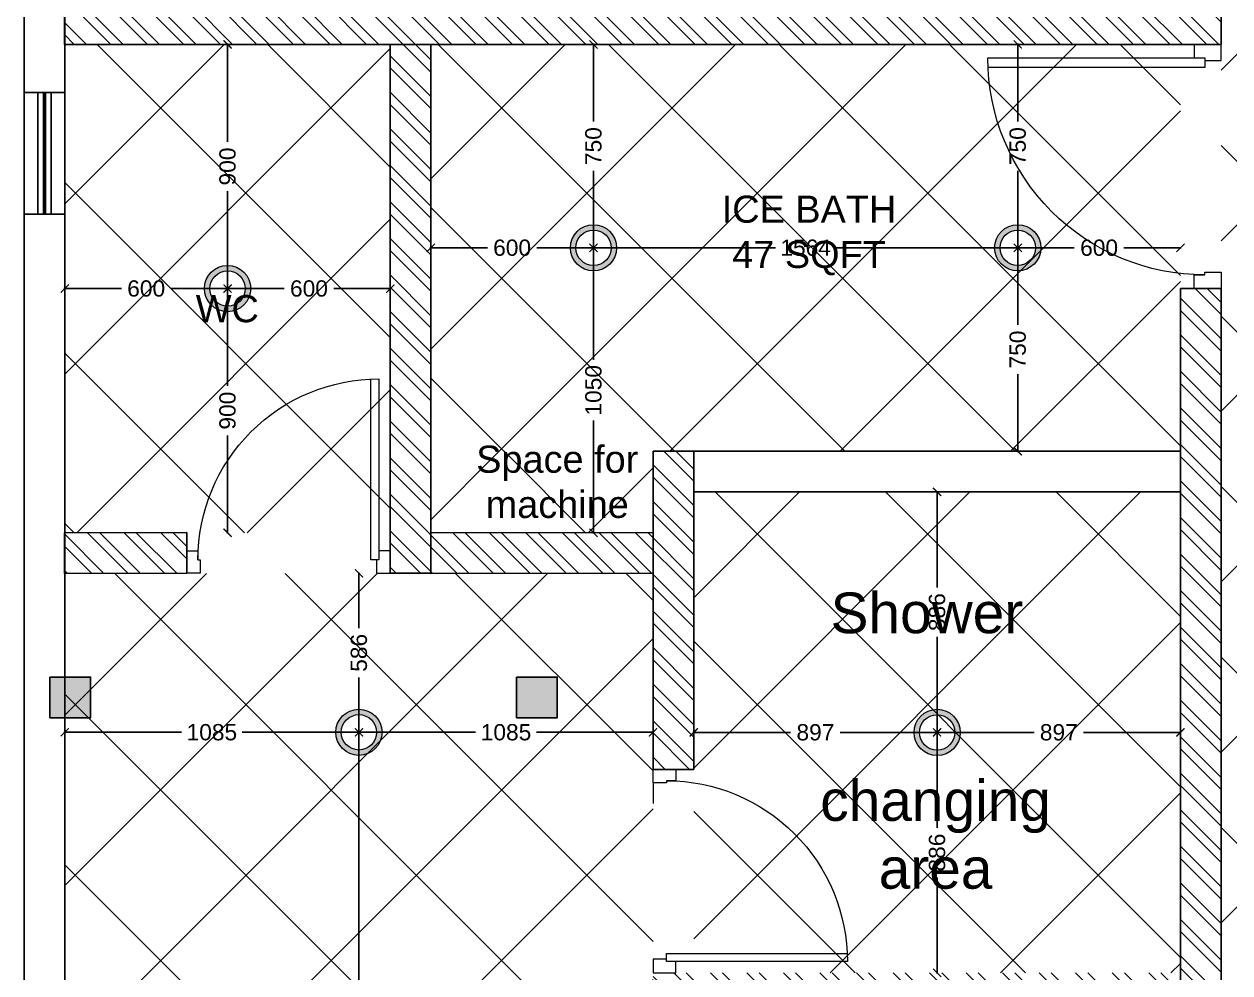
# Model space of a CAD drawing. Header units: millimetres. Extents: x 1464389 to 1998638, y -29162 to 256806.
# Drawn here: x 1799910 to 1804357, y 208561 to 212058 of the extents above; entities that cross this region are included whole.
import ezdxf

# ---------------------------------------------------------------- set-up
doc = ezdxf.new("R2010")
doc.units = ezdxf.units.MM
doc.header["$LTSCALE"] = 15
doc.header["$PDMODE"] = 35
doc.layers.get('0').update_dxf_attribs({"lineweight": 5})
for name, color, linetype, lineweight in [('A-Walls', 1, 'Continuous', 30), ('DOOR', 124, 'Continuous', 9), ('Hatch', 252, 'Continuous', 15), ('ledge wall line', 252, 'Continuous', 13)]:
    doc.layers.add(name, color=color, linetype=linetype, lineweight=lineweight)
for name, color, linetype in [('A-WNDW', 4, 'Continuous'), ('GFC Columns', 6, 'Continuous'), ('GFC Walls', 14, 'Continuous'), ('NEW WALL', 5, 'Continuous'), ('Text', 250, 'Continuous')]:
    doc.layers.add(name, color=color, linetype=linetype)
doc.styles.add('ARIAL', font='arial.ttf')
doc.dimstyles.new('SC-25', dxfattribs={"dimtxt": 60, "dimasz": 30, "dimexe": 0, "dimexo": 0, "dimgap": 25, "dimtad": 0, "dimdec": 0, "dimzin": 0, "dimdsep": 46, "dimtxsty": 'ARIAL', "dimblk": 'ARCHTICK', "dimcen": 0.09, "dimdle": 3, "dimclrd": 251, "dimclre": 251, "dimclrt": 1, "dimadec": 0, "dimazin": 0, "dimtfac": 1, "dimtdec": 0, "dimtofl": 0, "dimtmove": 0, "dimatfit": 2, "dimfxl": 100, "dimtolj": 1, "dimtzin": 0, "dimarcsym": 0})
pattern_1 = [(45, (656328.93, 99855.36), (-314.30896, 314.30896), []), (135, (656328.93, 99855.36), (-314.30896, -314.30896), [])]

# ---------------------------------------------------------------- blocks, each defined once
blk = doc.blocks.new('terrace site dwg')
at = {"layer": 'Hatch'}
h = blk.add_hatch(color=256, dxfattribs=at)
h.dxf.hatch_style = 1
h.paths.add_polyline_path([(2564955.5, 867086.2), (2564805.5, 867086.2), (2564805.5, 866936.2), (2564955.5, 866936.2)])
h.paths.add_polyline_path([(2563234.3, 867086.2), (2563139.5, 867086.2), (2563139.5, 866936.2), (2563234.3, 866936.2)])
h.paths.add_polyline_path([(2563139.5, 867086.2), (2563084.5, 867086.2), (2563084.5, 866936.2), (2563139.5, 866936.2)])
h.paths.add_polyline_path([(2563234.5, 861453.2), (2563084.5, 861453.2), (2563084.5, 861303.2), (2563234.5, 861303.2)])
h.paths.add_polyline_path([(2564955.5, 861453.2), (2564805.5, 861453.2), (2564805.5, 861303.2), (2564955.5, 861303.2)])
h.paths.add_polyline_path([(2563234.5, 858838.2), (2563139.5, 858838.2), (2563139.5, 858868.2), (2563084.5, 858868.2), (2563084.5, 858718.2), (2563234.5, 858718.2)])
h.paths.add_polyline_path([(2563234.5, 858868.2), (2563139.5, 858868.2), (2563139.5, 858838.2), (2563234.5, 858838.2)], flags=17)
h.paths.add_polyline_path([(2564955.5, 858113.2), (2564805.5, 858113.2), (2564805.5, 857963.2), (2564955.5, 857963.2)])
h.paths.add_polyline_path([(2569128.5, 858113.2), (2568978.5, 858113.2), (2568978.5, 858018.2), (2569128.5, 858018.2)])
h.paths.add_polyline_path([(2569128.5, 858018.2), (2568978.5, 858018.2), (2568978.5, 857963.2), (2569128.5, 857963.2)])
h.paths.add_polyline_path([(2569734, 858168.2), (2569598.5, 858168.2), (2569598.5, 858018.2), (2569734, 858018.2)])
h.paths.add_polyline_path([(2582058.5, 861483.2), (2581878.5, 861483.2), (2581878.5, 861333.2), (2582058.5, 861333.2)])
h.paths.add_polyline_path([(2582028.5, 867086.2), (2581908.5, 867086.2), (2581908.5, 866936.2), (2582028.5, 866936.2)])
h.paths.add_polyline_path([(2581908.5, 867086.2), (2581878.5, 867086.2), (2581878.5, 866936.2), (2581908.5, 866936.2)])
h.paths.add_polyline_path([(2582028.5, 869698.2), (2581878.5, 869698.2), (2581878.5, 869548.2), (2582028.5, 869548.2)])
h.paths.add_polyline_path([(2574344.5, 867086.2), (2574194.5, 867086.2), (2574194.5, 866936.2), (2574344.5, 866936.2)])
h.paths.add_polyline_path([(2578937.5, 867086.2), (2578787.5, 867086.2), (2578787.5, 866936.2), (2578937.5, 866936.2)])
h.paths.add_polyline_path([(2574962.5, 872568.2), (2574812.5, 872568.2), (2574812.5, 872448.2), (2574962.5, 872448.2)])
h.paths.add_polyline_path([(2578897.5, 872568.2), (2578747.5, 872568.2), (2578747.5, 872418.2), (2578897.5, 872418.2)])
h.paths.add_polyline_path([(2569139.5, 867086.2), (2568989.5, 867086.2), (2568989.5, 866936.2), (2569139.5, 866936.2)])
h.paths.add_polyline_path([(2563234.5, 872568.2), (2563084.5, 872568.2), (2563084.5, 872418.2), (2563138.3, 872418.2), (2563138.3, 872448.2), (2563234.5, 872448.2)])
h.paths.add_polyline_path([(2565124.5, 872568.2), (2564974.5, 872568.2), (2564974.5, 872448.2), (2565124.5, 872448.2)])
h.paths.add_polyline_path([(2565124.5, 872448.1), (2564974.5, 872448.1), (2564974.5, 872418.2), (2565124.5, 872418.2)])
h.paths.add_polyline_path([(2563234.5, 872448.2), (2563138.3, 872448.2), (2563138.3, 872418.2), (2563234.5, 872418.2)], flags=17)
at = {"layer": 'A-WNDW', "ltscale": 0.5}
for p, q in [((2562989.5, 869241.2), (2563139.5, 869241.2)), ((2563064.5, 869241.2), (2563064.5, 868793.2)), ((2562989.5, 868793.2), (2563139.5, 868793.2)), ((2562989.5, 868793.2), (2563139.5, 868793.2)), ((2562989.5, 868793.2), (2563139.5, 868793.2))]:
    blk.add_line(p, q, dxfattribs=at)
at = {"layer": 'A-WNDW', "ltscale": 0.5, "const_width": 14.1}
for points in [[(2563064.5, 869241.2), (2563064.5, 868793.2)], [(2563064.5, 869087.7), (2563064.5, 868793.2)]]:
    blk.add_lwpolyline(points, dxfattribs=at)
at = {"layer": 'A-WNDW', "ltscale": 0.5}
blk.add_lwpolyline([(2563089.5, 869241.2), (2563089.5, 868793.2), (2563039.5, 868793.2), (2563039.5, 869241.2)], close=True, dxfattribs=at)
blk.add_lwpolyline([(2563089.5, 869241.2), (2563089.5, 868793.2), (2563039.5, 868793.2), (2563039.5, 869241.2)], close=True, dxfattribs=at)
at = {"layer": 'GFC Columns'}
for p, q in [((2563084.5, 867086.2), (2563234.5, 867086.2)), ((2563084.5, 866936.2), (2563234.5, 866936.2))]:
    blk.add_line(p, q, dxfattribs=at)
for points in [[(2563084.5, 867086.2), (2563234.5, 867086.2), (2563234.5, 866936.2), (2563084.5, 866936.2)], [(2564805.5, 867086.2), (2564955.5, 867086.2), (2564955.5, 866936.2), (2564805.5, 866936.2)]]:
    blk.add_lwpolyline(points, close=True, dxfattribs=at)
at = {"layer": 'GFC Walls'}
for p, q in [((2562989.5, 858688.2), (2562989.5, 872598.2)), ((2563139.5, 861453.2), (2563139.5, 872418.2))]:
    blk.add_line(p, q, dxfattribs=at)
blk = doc.blocks.new('D900')
for points in [[(0, 840), (0, 900), (100, 900), (100, 850), (60, 850), (60, 840)], [(0, 60), (0, 0), (100, 0), (100, 50), (60, 50), (60, 60)]]:
    blk.add_lwpolyline(points, close=True)
blk.add_lwpolyline([(60, 850, -0.414214), (860, 50), (60, 50), (60, 85), (859.2, 85)], format="xyb")
blk = doc.blocks.new('DOOR TERRACE')
at = {"layer": 'DOOR'}
for p, xscale, yscale, zscale, rotation in [((1153629.8, -149067.1), 0.9999986647151773, 0.9999986647151773, 0.9999986647151773, 180), ((1150565.2, -151017.2), 0.833333332022979, 0.833333332022979, 0.833333332022979, 90)]:
    blk.add_blockref('D900', p, dxfattribs=dict(at, xscale=xscale, yscale=yscale, zscale=zscale, rotation=rotation))
at = {"layer": 'DOOR', "xscale": 0.8333333333330782, "yscale": 0.8333333333330782, "zscale": 0.8333333333330782}
blk.add_blockref('D900', (1151535.1, -152490.3), dxfattribs=at)
blk = doc.blocks.new('INTERNAL WALLS FIFFTH')
at = {"layer": 'NEW WALL', "ltscale": 0.25}
for points in [[(1153629.8, -148917.1), (1149364.9, -148917.3), (1149364.9, -149067.3), (1153629.8, -149067.1)], [(1150565.2, -151017.2), (1150715.2, -151017.2), (1150715.3, -149067.2), (1150565.3, -149067.2)], [(1153479.8, -149967.1), (1153629.8, -149967.1), (1153629.8, -153840.4), (1153479.8, -153840.4)], [(1151535.1, -150567.3), (1151685.1, -150567.3), (1151685.1, -151740.3), (1151535.1, -151740.3)], [(1153479.8, -150567.1), (1151685.1, -150567.4), (1151685.1, -150717.4), (1153479.8, -150717.1)], [(1149815.2, -150867.2), (1149365, -150867.6), (1149365, -151017.6), (1149815.2, -151017.2)], [(1151535.1, -150867.3), (1150715.2, -150867.7), (1150715.2, -151017.7), (1151535.1, -151017.3)]]:
    blk.add_lwpolyline(points, close=True, dxfattribs=at)
blk = doc.blocks.new('Hanging light')
h = blk.add_hatch(color=30)
h.dxf.hatch_style = 1
h.set_gradient(color1=(242, 103, 34), color2=(255, 255, 0), name='CYLINDER')
h.paths.add_polyline_path([(163326.4, 34665.3, 1), (163155.9, 34665.3, 1)])
h.paths.add_polyline_path([(163175.9, 34665.3, -1), (163306.4, 34665.3, -1)], flags=16)
at = {"color": 3}
for radius in [85.2, 65.2]:
    blk.add_circle((163241.2, 34665.3), radius, dxfattribs=at)
blk = doc.blocks.new('_ArchTick')
at = {"color": 0, "linetype": 'ByBlock', "const_width": 0.15}
blk.add_lwpolyline([(-0.5, -0.5), (0.5, 0.5)], dxfattribs=at)
blk = doc.blocks.new('*D1082')
at = {"color": 251, "lineweight": -2, "ltscale": 0.25, "transparency": 16777216}
for p, q in [((1802006.9, 211233.7), (1802680.5, 211233.7)), ((1802009.9, 211233.7), (1802009.9, 211233.7)), ((1803577.4, 211233.7), (1802903.8, 211233.7)), ((1803574.4, 211233.7), (1803574.4, 211233.7))]:
    blk.add_line(p, q, dxfattribs=at)
at = {"layer": 'Defpoints', "color": 0, "ltscale": 0.25, "transparency": 16777216}
for p in [(1802009.9, 211233.7), (1803574.4, 211233.7), (1803574.4, 211233.7)]:
    blk.add_point(p, dxfattribs=at)
at = {"color": 251, "lineweight": -2, "ltscale": 0.25, "transparency": 16777216, "xscale": 30, "yscale": 30, "zscale": 30, "rotation": 180}
blk.add_blockref('_ArchTick', (1802009.9, 211233.7), dxfattribs=at)
at = {"color": 251, "lineweight": -2, "ltscale": 0.25, "transparency": 16777216, "xscale": 30, "yscale": 30, "zscale": 30}
blk.add_blockref('_ArchTick', (1803574.4, 211233.7), dxfattribs=at)
at = {"color": 1, "ltscale": 0.25, "transparency": 16777216, "insert": (1802792.2, 211233.7), "char_height": 60, "attachment_point": 5, "style": 'ARIAL'}
blk.add_mtext('\\A1;1564', dxfattribs=at)
blk = doc.blocks.new('*D1083')
at = {"color": 251, "lineweight": -2, "ltscale": 0.25, "transparency": 16777216}
for p, q in [((1803571.4, 211233.7), (1803783, 211233.7)), ((1804177.4, 211233.7), (1803965.7, 211233.7))]:
    blk.add_line(p, q, dxfattribs=at)
at = {"layer": 'Defpoints', "color": 0, "ltscale": 0.25, "transparency": 16777216}
for p in [(1803574.4, 211233.7), (1804174.4, 211233.7), (1804174.4, 211233.7)]:
    blk.add_point(p, dxfattribs=at)
at = {"color": 251, "lineweight": -2, "ltscale": 0.25, "transparency": 16777216, "xscale": 30, "yscale": 30, "zscale": 30, "rotation": 180}
blk.add_blockref('_ArchTick', (1803574.4, 211233.7), dxfattribs=at)
at = {"color": 251, "lineweight": -2, "ltscale": 0.25, "transparency": 16777216, "xscale": 30, "yscale": 30, "zscale": 30}
blk.add_blockref('_ArchTick', (1804174.4, 211233.7), dxfattribs=at)
at = {"color": 1, "ltscale": 0.25, "transparency": 16777216, "insert": (1803874.4, 211233.7), "char_height": 60, "attachment_point": 5, "style": 'ARIAL'}
blk.add_mtext('\\A1;600', dxfattribs=at)
blk = doc.blocks.new('*D1084')
at = {"color": 251, "lineweight": -2, "ltscale": 0.25, "transparency": 16777216}
for p, q in [((1801406.9, 211233.7), (1801618.6, 211233.7)), ((1802012.9, 211233.7), (1801801.3, 211233.7))]:
    blk.add_line(p, q, dxfattribs=at)
at = {"layer": 'Defpoints', "color": 0, "ltscale": 0.25, "transparency": 16777216}
for p in [(1801409.9, 211233.7), (1801409.9, 211233.7), (1802009.9, 211233.7)]:
    blk.add_point(p, dxfattribs=at)
at = {"color": 251, "lineweight": -2, "ltscale": 0.25, "transparency": 16777216, "xscale": 30, "yscale": 30, "zscale": 30, "rotation": 180}
blk.add_blockref('_ArchTick', (1801409.9, 211233.7), dxfattribs=at)
at = {"color": 251, "lineweight": -2, "ltscale": 0.25, "transparency": 16777216, "xscale": 30, "yscale": 30, "zscale": 30}
blk.add_blockref('_ArchTick', (1802009.9, 211233.7), dxfattribs=at)
at = {"color": 1, "ltscale": 0.25, "transparency": 16777216, "insert": (1801709.9, 211233.7), "char_height": 60, "attachment_point": 5, "style": 'ARIAL'}
blk.add_mtext('\\A1;600', dxfattribs=at)
blk = doc.blocks.new('*D1085')
at = {"color": 251, "lineweight": -2, "ltscale": 0.25, "transparency": 16777216}
for p, q in [((1802009.9, 211236.7), (1802009.9, 210820.1)), ((1802009.9, 211233.7), (1802009.9, 211233.7)), ((1802009.9, 210180.2), (1802009.9, 210596.8)), ((1802009.9, 210183.2), (1802009.9, 210183.2))]:
    blk.add_line(p, q, dxfattribs=at)
at = {"layer": 'Defpoints', "color": 0, "ltscale": 0.25, "transparency": 16777216}
for p in [(1802009.9, 211233.7), (1802009.9, 210183.2), (1802009.9, 210183.2)]:
    blk.add_point(p, dxfattribs=at)
at = {"color": 251, "lineweight": -2, "ltscale": 0.25, "transparency": 16777216, "xscale": 30, "yscale": 30, "zscale": 30}
for p, rotation in [((1802009.9, 211233.7), 90), ((1802009.9, 210183.2), 270)]:
    blk.add_blockref('_ArchTick', p, dxfattribs=dict(at, rotation=rotation))
at = {"color": 1, "ltscale": 0.25, "transparency": 16777216, "insert": (1802009.9, 210708.4), "char_height": 60, "attachment_point": 5, "rotation": 90, "style": 'ARIAL'}
blk.add_mtext('\\A1;1050', dxfattribs=at)
blk = doc.blocks.new('*D1086')
at = {"color": 251, "lineweight": -2, "ltscale": 0.25, "transparency": 16777216}
for p, q in [((1802009.9, 211986.6), (1802009.9, 211699.6)), ((1802009.9, 211983.6), (1802009.9, 211983.6)), ((1802009.9, 211230.7), (1802009.9, 211517.7)), ((1802009.9, 211233.7), (1802009.9, 211233.7))]:
    blk.add_line(p, q, dxfattribs=at)
at = {"layer": 'Defpoints', "color": 0, "ltscale": 0.25, "transparency": 16777216}
for p in [(1802009.9, 211983.6), (1802009.9, 211983.6), (1802009.9, 211233.7)]:
    blk.add_point(p, dxfattribs=at)
at = {"color": 251, "lineweight": -2, "ltscale": 0.25, "transparency": 16777216, "xscale": 30, "yscale": 30, "zscale": 30}
for p, rotation in [((1802009.9, 211983.6), 90), ((1802009.9, 211233.7), 270)]:
    blk.add_blockref('_ArchTick', p, dxfattribs=dict(at, rotation=rotation))
at = {"color": 1, "ltscale": 0.25, "transparency": 16777216, "insert": (1802009.9, 211608.6), "char_height": 60, "attachment_point": 5, "rotation": 90, "style": 'ARIAL'}
blk.add_mtext('\\A1;750', dxfattribs=at)
blk = doc.blocks.new('*D1087')
at = {"color": 251, "lineweight": -2, "ltscale": 0.25, "transparency": 16777216}
for p, q in [((1803574.4, 211236.7), (1803574.4, 210949.6)), ((1803574.4, 211233.7), (1803574.4, 211233.7)), ((1803574.4, 210480.7), (1803574.4, 210767.8)), ((1803574.4, 210483.7), (1803574.4, 210483.7))]:
    blk.add_line(p, q, dxfattribs=at)
at = {"layer": 'Defpoints', "color": 0, "ltscale": 0.25, "transparency": 16777216}
for p in [(1803574.4, 211233.7), (1803574.4, 210483.7), (1803574.4, 210483.7)]:
    blk.add_point(p, dxfattribs=at)
at = {"color": 251, "lineweight": -2, "ltscale": 0.25, "transparency": 16777216, "xscale": 30, "yscale": 30, "zscale": 30}
for p, rotation in [((1803574.4, 211233.7), 90), ((1803574.4, 210483.7), 270)]:
    blk.add_blockref('_ArchTick', p, dxfattribs=dict(at, rotation=rotation))
at = {"color": 1, "ltscale": 0.25, "transparency": 16777216, "insert": (1803574.4, 210858.7), "char_height": 60, "attachment_point": 5, "rotation": 90, "style": 'ARIAL'}
blk.add_mtext('\\A1;750', dxfattribs=at)
blk = doc.blocks.new('*D1088')
at = {"color": 251, "lineweight": -2, "ltscale": 0.25, "transparency": 16777216}
for p, q in [((1803574.4, 211986.6), (1803574.4, 211699.6)), ((1803574.4, 211983.6), (1803574.4, 211983.6)), ((1803574.4, 211230.7), (1803574.4, 211517.7)), ((1803574.4, 211233.7), (1803574.4, 211233.7))]:
    blk.add_line(p, q, dxfattribs=at)
at = {"layer": 'Defpoints', "color": 0, "ltscale": 0.25, "transparency": 16777216}
for p in [(1803574.4, 211983.6), (1803574.4, 211983.6), (1803574.4, 211233.7)]:
    blk.add_point(p, dxfattribs=at)
at = {"color": 251, "lineweight": -2, "ltscale": 0.25, "transparency": 16777216, "xscale": 30, "yscale": 30, "zscale": 30}
for p, rotation in [((1803574.4, 211983.6), 90), ((1803574.4, 211233.7), 270)]:
    blk.add_blockref('_ArchTick', p, dxfattribs=dict(at, rotation=rotation))
at = {"color": 1, "ltscale": 0.25, "transparency": 16777216, "insert": (1803574.4, 211608.6), "char_height": 60, "attachment_point": 5, "rotation": 90, "style": 'ARIAL'}
blk.add_mtext('\\A1;750', dxfattribs=at)
blk = doc.blocks.new('*D1089')
at = {"color": 251, "lineweight": -2, "ltscale": 0.25, "transparency": 16777216}
for p, q in [((1800660.6, 211986.6), (1800660.6, 211624.7)), ((1800660.6, 211983.6), (1800660.6, 211983.6)), ((1800660.6, 211080.4), (1800660.6, 211442.3)), ((1800660.6, 211083.4), (1800660.6, 211083.4))]:
    blk.add_line(p, q, dxfattribs=at)
at = {"layer": 'Defpoints', "color": 0, "ltscale": 0.25, "transparency": 16777216}
for p in [(1800660.6, 211983.6), (1800660.6, 211983.6), (1800660.6, 211083.4)]:
    blk.add_point(p, dxfattribs=at)
at = {"color": 251, "lineweight": -2, "ltscale": 0.25, "transparency": 16777216, "xscale": 30, "yscale": 30, "zscale": 30}
for p, rotation in [((1800660.6, 211983.6), 90), ((1800660.6, 211083.4), 270)]:
    blk.add_blockref('_ArchTick', p, dxfattribs=dict(at, rotation=rotation))
at = {"color": 1, "ltscale": 0.25, "transparency": 16777216, "insert": (1800660.6, 211533.5), "char_height": 60, "attachment_point": 5, "rotation": 90, "style": 'ARIAL'}
blk.add_mtext('\\A1;900', dxfattribs=at)
blk = doc.blocks.new('*D1090')
at = {"color": 251, "lineweight": -2, "ltscale": 0.25, "transparency": 16777216}
for p, q in [((1800660.6, 211086.4), (1800660.6, 210724.5)), ((1800660.6, 211083.4), (1800660.6, 211083.4)), ((1800660.6, 210180.2), (1800660.6, 210542.1)), ((1800660.6, 210183.2), (1800660.6, 210183.2))]:
    blk.add_line(p, q, dxfattribs=at)
at = {"layer": 'Defpoints', "color": 0, "ltscale": 0.25, "transparency": 16777216}
for p in [(1800660.6, 211083.4), (1800660.6, 210183.2), (1800660.6, 210183.2)]:
    blk.add_point(p, dxfattribs=at)
at = {"color": 251, "lineweight": -2, "ltscale": 0.25, "transparency": 16777216, "xscale": 30, "yscale": 30, "zscale": 30}
for p, rotation in [((1800660.6, 211083.4), 90), ((1800660.6, 210183.2), 270)]:
    blk.add_blockref('_ArchTick', p, dxfattribs=dict(at, rotation=rotation))
at = {"color": 1, "ltscale": 0.25, "transparency": 16777216, "insert": (1800660.6, 210633.3), "char_height": 60, "attachment_point": 5, "rotation": 90, "style": 'ARIAL'}
blk.add_mtext('\\A1;900', dxfattribs=at)
blk = doc.blocks.new('*D1091')
at = {"color": 251, "lineweight": -2, "ltscale": 0.25, "transparency": 16777216}
for p, q in [((1800657.6, 211083.4), (1800869.3, 211083.4)), ((1800660.6, 211083.4), (1800660.6, 211083.4)), ((1801263.7, 211083.4), (1801052, 211083.4)), ((1801260.7, 211083.4), (1801260.7, 211083.4))]:
    blk.add_line(p, q, dxfattribs=at)
at = {"layer": 'Defpoints', "color": 0, "ltscale": 0.25, "transparency": 16777216}
for p in [(1800660.6, 211083.4), (1801260.7, 211083.4), (1801260.7, 211083.4)]:
    blk.add_point(p, dxfattribs=at)
at = {"color": 251, "lineweight": -2, "ltscale": 0.25, "transparency": 16777216, "xscale": 30, "yscale": 30, "zscale": 30, "rotation": 180}
blk.add_blockref('_ArchTick', (1800660.6, 211083.4), dxfattribs=at)
at = {"color": 251, "lineweight": -2, "ltscale": 0.25, "transparency": 16777216, "xscale": 30, "yscale": 30, "zscale": 30}
blk.add_blockref('_ArchTick', (1801260.7, 211083.4), dxfattribs=at)
at = {"color": 1, "ltscale": 0.25, "transparency": 16777216, "insert": (1800960.7, 211083.4), "char_height": 60, "attachment_point": 5, "style": 'ARIAL'}
blk.add_mtext('\\A1;600', dxfattribs=at)
blk = doc.blocks.new('*D1092')
at = {"color": 251, "lineweight": -2, "ltscale": 0.25, "transparency": 16777216}
for p, q in [((1800057.4, 211083.4), (1800269.1, 211083.4)), ((1800060.4, 211083.4), (1800060.4, 211083.4)), ((1800663.6, 211083.4), (1800451.8, 211083.4))]:
    blk.add_line(p, q, dxfattribs=at)
at = {"layer": 'Defpoints', "color": 0, "ltscale": 0.25, "transparency": 16777216}
for p in [(1800060.4, 211083.4), (1800060.4, 211083.4), (1800660.6, 211083.4)]:
    blk.add_point(p, dxfattribs=at)
at = {"color": 251, "lineweight": -2, "ltscale": 0.25, "transparency": 16777216, "xscale": 30, "yscale": 30, "zscale": 30, "rotation": 180}
blk.add_blockref('_ArchTick', (1800060.4, 211083.4), dxfattribs=at)
at = {"color": 251, "lineweight": -2, "ltscale": 0.25, "transparency": 16777216, "xscale": 30, "yscale": 30, "zscale": 30}
blk.add_blockref('_ArchTick', (1800660.6, 211083.4), dxfattribs=at)
at = {"color": 1, "ltscale": 0.25, "transparency": 16777216, "insert": (1800360.5, 211083.4), "char_height": 60, "attachment_point": 5, "style": 'ARIAL'}
blk.add_mtext('\\A1;600', dxfattribs=at)
blk = doc.blocks.new('*D1097')
at = {"color": 251, "lineweight": -2, "ltscale": 0.25, "transparency": 16777216}
for p, q in [((1803274, 209447.2), (1803634.4, 209447.2)), ((1804177.4, 209447.2), (1803817, 209447.2))]:
    blk.add_line(p, q, dxfattribs=at)
at = {"layer": 'Defpoints', "color": 0, "ltscale": 0.25, "transparency": 16777216}
for p in [(1803277, 209447.2), (1804174.4, 209447.2), (1804174.4, 209447.2)]:
    blk.add_point(p, dxfattribs=at)
at = {"color": 251, "lineweight": -2, "ltscale": 0.25, "transparency": 16777216, "xscale": 30, "yscale": 30, "zscale": 30, "rotation": 180}
blk.add_blockref('_ArchTick', (1803277, 209447.2), dxfattribs=at)
at = {"color": 251, "lineweight": -2, "ltscale": 0.25, "transparency": 16777216, "xscale": 30, "yscale": 30, "zscale": 30}
blk.add_blockref('_ArchTick', (1804174.4, 209447.2), dxfattribs=at)
at = {"color": 1, "ltscale": 0.25, "transparency": 16777216, "insert": (1803725.7, 209447.2), "char_height": 60, "attachment_point": 5, "style": 'ARIAL'}
blk.add_mtext('\\A1;897', dxfattribs=at)
blk = doc.blocks.new('*D1098')
at = {"color": 251, "lineweight": -2, "ltscale": 0.25, "transparency": 16777216}
for p, q in [((1802376.7, 209447.2), (1802737, 209447.2)), ((1803280, 209447.2), (1802919.7, 209447.2))]:
    blk.add_line(p, q, dxfattribs=at)
at = {"layer": 'Defpoints', "color": 0, "ltscale": 0.25, "transparency": 16777216}
for p in [(1802379.7, 209447.2), (1802379.7, 209447.2), (1803277, 209447.2)]:
    blk.add_point(p, dxfattribs=at)
at = {"color": 251, "lineweight": -2, "ltscale": 0.25, "transparency": 16777216, "xscale": 30, "yscale": 30, "zscale": 30, "rotation": 180}
blk.add_blockref('_ArchTick', (1802379.7, 209447.2), dxfattribs=at)
at = {"color": 251, "lineweight": -2, "ltscale": 0.25, "transparency": 16777216, "xscale": 30, "yscale": 30, "zscale": 30}
blk.add_blockref('_ArchTick', (1803277, 209447.2), dxfattribs=at)
at = {"color": 1, "ltscale": 0.25, "transparency": 16777216, "insert": (1802828.3, 209447.2), "char_height": 60, "attachment_point": 5, "style": 'ARIAL'}
blk.add_mtext('\\A1;897', dxfattribs=at)
blk = doc.blocks.new('*D1099')
at = {"color": 251, "lineweight": -2, "ltscale": 0.25, "transparency": 16777216}
for p, q in [((1803277, 210336.7), (1803277, 209981.8)), ((1803277, 210333.7), (1803277, 210333.7)), ((1803277, 209444.2), (1803277, 209799.2)), ((1803277, 209447.2), (1803277, 209447.2))]:
    blk.add_line(p, q, dxfattribs=at)
at = {"layer": 'Defpoints', "color": 0, "ltscale": 0.25, "transparency": 16777216}
for p in [(1803277, 210333.7), (1803277, 210333.7), (1803277, 209447.2)]:
    blk.add_point(p, dxfattribs=at)
at = {"color": 251, "lineweight": -2, "ltscale": 0.25, "transparency": 16777216, "xscale": 30, "yscale": 30, "zscale": 30}
for p, rotation in [((1803277, 210333.7), 90), ((1803277, 209447.2), 270)]:
    blk.add_blockref('_ArchTick', p, dxfattribs=dict(at, rotation=rotation))
at = {"color": 1, "ltscale": 0.25, "transparency": 16777216, "insert": (1803277, 209890.5), "char_height": 60, "attachment_point": 5, "rotation": 90, "style": 'ARIAL'}
blk.add_mtext('\\A1;886', dxfattribs=at)
blk = doc.blocks.new('*D1100')
at = {"color": 251, "lineweight": -2, "ltscale": 0.25, "transparency": 16777216}
for p, q in [((1803277, 209450.2), (1803277, 209095.3)), ((1803277, 209447.2), (1803277, 209447.2)), ((1803277, 208557.7), (1803277, 208912.7)), ((1803277, 208560.7), (1803277, 208560.7))]:
    blk.add_line(p, q, dxfattribs=at)
at = {"layer": 'Defpoints', "color": 0, "ltscale": 0.25, "transparency": 16777216}
for p in [(1803277, 209447.2), (1803277, 208560.7), (1803277, 208560.7)]:
    blk.add_point(p, dxfattribs=at)
at = {"color": 251, "lineweight": -2, "ltscale": 0.25, "transparency": 16777216, "xscale": 30, "yscale": 30, "zscale": 30}
for p, rotation in [((1803277, 209447.2), 90), ((1803277, 208560.7), 270)]:
    blk.add_blockref('_ArchTick', p, dxfattribs=dict(at, rotation=rotation))
at = {"color": 1, "ltscale": 0.25, "transparency": 16777216, "insert": (1803277, 209004), "char_height": 60, "attachment_point": 5, "rotation": 90, "style": 'ARIAL'}
blk.add_mtext('\\A1;886', dxfattribs=at)
blk = doc.blocks.new('*D1002')
at = {"color": 251, "lineweight": -2, "ltscale": 0.25, "transparency": 16777216}
for p, q in [((1801145.1, 210036.4), (1801145.1, 209831.7)), ((1801145.1, 210033.4), (1801145.1, 210033.4)), ((1801145.1, 209444.4), (1801145.1, 209649.1)), ((1801145.1, 209447.4), (1801145.1, 209447.4))]:
    blk.add_line(p, q, dxfattribs=at)
at = {"layer": 'Defpoints', "color": 0, "ltscale": 0.25, "transparency": 16777216}
for p in [(1801145.1, 210033.4), (1801145.1, 210033.4), (1801145.1, 209447.4)]:
    blk.add_point(p, dxfattribs=at)
at = {"color": 251, "lineweight": -2, "ltscale": 0.25, "transparency": 16777216, "xscale": 30, "yscale": 30, "zscale": 30}
for p, rotation in [((1801145.1, 210033.4), 90), ((1801145.1, 209447.4), 270)]:
    blk.add_blockref('_ArchTick', p, dxfattribs=dict(at, rotation=rotation))
at = {"color": 1, "ltscale": 0.25, "transparency": 16777216, "insert": (1801145.1, 209740.4), "char_height": 60, "attachment_point": 5, "rotation": 90, "style": 'ARIAL'}
blk.add_mtext('\\A1;586', dxfattribs=at)
blk = doc.blocks.new('*D1003')
at = {"color": 251, "lineweight": -2, "ltscale": 0.25, "transparency": 16777216}
for p, q in [((1801145, 209450.5), (1801145, 208151)), ((1801145, 209447.5), (1801145, 209447.5)), ((1801145, 206621.4), (1801145, 207920.8)), ((1801145, 206624.4), (1801145, 206624.4))]:
    blk.add_line(p, q, dxfattribs=at)
at = {"layer": 'Defpoints', "color": 0, "ltscale": 0.25, "transparency": 16777216}
for p in [(1801145, 209447.5), (1801145, 206624.4), (1801145, 206624.4)]:
    blk.add_point(p, dxfattribs=at)
at = {"color": 251, "lineweight": -2, "ltscale": 0.25, "transparency": 16777216, "xscale": 30, "yscale": 30, "zscale": 30}
for p, rotation in [((1801145, 209447.5), 90), ((1801145, 206624.4), 270)]:
    blk.add_blockref('_ArchTick', p, dxfattribs=dict(at, rotation=rotation))
at = {"color": 1, "ltscale": 0.25, "transparency": 16777216, "insert": (1801145, 208035.9), "char_height": 60, "attachment_point": 5, "rotation": 90, "style": 'ARIAL'}
blk.add_mtext('\\A1;2823', dxfattribs=at)
blk = doc.blocks.new('*D1006')
at = {"color": 251, "lineweight": -2, "ltscale": 0.25, "transparency": 16777216}
for p, q in [((1801142.1, 209447.4), (1801575.4, 209447.4)), ((1802232.7, 209447.4), (1801799.4, 209447.4)), ((1802229.7, 209447.5), (1802229.7, 209447.4))]:
    blk.add_line(p, q, dxfattribs=at)
at = {"layer": 'Defpoints', "color": 0, "ltscale": 0.25, "transparency": 16777216}
for p in [(1801145.1, 209447.4), (1802229.7, 209447.5), (1802229.7, 209447.4)]:
    blk.add_point(p, dxfattribs=at)
at = {"color": 251, "lineweight": -2, "ltscale": 0.25, "transparency": 16777216, "xscale": 30, "yscale": 30, "zscale": 30, "rotation": 180}
blk.add_blockref('_ArchTick', (1801145.1, 209447.4), dxfattribs=at)
at = {"color": 251, "lineweight": -2, "ltscale": 0.25, "transparency": 16777216, "xscale": 30, "yscale": 30, "zscale": 30}
blk.add_blockref('_ArchTick', (1802229.7, 209447.4), dxfattribs=at)
at = {"color": 1, "ltscale": 0.25, "transparency": 16777216, "insert": (1801687.4, 209447.4), "char_height": 60, "attachment_point": 5, "style": 'ARIAL'}
blk.add_mtext('\\A1;1085', dxfattribs=at)
blk = doc.blocks.new('*D1007')
at = {"color": 251, "lineweight": -2, "ltscale": 0.25, "transparency": 16777216}
for p, q in [((1800057.4, 209447.5), (1800490.7, 209447.5)), ((1800060.4, 209447.3), (1800060.4, 209447.5)), ((1801148, 209447.5), (1800714.7, 209447.5)), ((1801145, 209447.3), (1801145, 209447.5))]:
    blk.add_line(p, q, dxfattribs=at)
at = {"layer": 'Defpoints', "color": 0, "ltscale": 0.25, "transparency": 16777216}
for p in [(1800060.4, 209447.5), (1800060.4, 209447.3), (1801145, 209447.3)]:
    blk.add_point(p, dxfattribs=at)
at = {"color": 251, "lineweight": -2, "ltscale": 0.25, "transparency": 16777216, "xscale": 30, "yscale": 30, "zscale": 30, "rotation": 180}
blk.add_blockref('_ArchTick', (1800060.4, 209447.5), dxfattribs=at)
at = {"color": 251, "lineweight": -2, "ltscale": 0.25, "transparency": 16777216, "xscale": 30, "yscale": 30, "zscale": 30}
blk.add_blockref('_ArchTick', (1801145, 209447.5), dxfattribs=at)
at = {"color": 1, "ltscale": 0.25, "transparency": 16777216, "insert": (1800602.7, 209447.5), "char_height": 60, "attachment_point": 5, "style": 'ARIAL'}
blk.add_mtext('\\A1;1085', dxfattribs=at)

msp = doc.modelspace()

# ---------------------------------------------------------------- hatches: boundary and pattern name
at = {"layer": 'Hatch', "ltscale": 0.25}
h = msp.add_hatch(dxfattribs=at)
h.set_pattern_fill('ANSI37', color=256, scale=140)
h.set_pattern_definition(pattern_1)
h.paths.add_polyline_path([(1805524.4, 211825.8), (1805974.2, 211825.8), (1805974.2, 215013.3), (1804324.4, 215013.3), (1804324.4, 206037), (1810869, 206036.3), (1810869, 207236.3), (1805524.4, 207236.3)])
h = msp.add_hatch(dxfattribs=at)
h.set_pattern_fill('ANSI37', color=256, scale=140)
h.set_pattern_definition(pattern_1)
h.paths.add_polyline_path([(1801260.7, 211983.6), (1800060.4, 211983.6), (1800060.4, 210183.2), (1801260.7, 210183.2)])
h = msp.add_hatch(dxfattribs=at)
h.set_pattern_fill('ANSI37', color=256, scale=140)
h.set_pattern_definition(pattern_1)
h.paths.add_polyline_path([(1804174.4, 211983.6), (1801409.9, 211983.6), (1801409.9, 210483.7), (1804174.4, 210483.7)])
h.paths.add_polyline_path([(1802229.7, 210483.5), (1801409.8, 210483.5), (1801409.8, 210183.2), (1802229.7, 210183.2)])
h = msp.add_hatch(dxfattribs=at)
h.set_pattern_fill('ANSI37', color=256, scale=140)
h.set_pattern_definition(pattern_1)
h.paths.add_polyline_path([(1804174.4, 210333.5), (1802379.7, 210333.5), (1802379.7, 208560.5), (1804174.4, 208560.5)])
h.paths.add_polyline_path([(1804174.4, 208410.5), (1802379.7, 208410.5), (1802379.7, 207360.5), (1804174.4, 207360.5)])
h = msp.add_hatch(dxfattribs=at)
h.set_pattern_fill('ANSI37', color=256, scale=140)
h.set_pattern_definition(pattern_1)
h.paths.add_polyline_path([(1804174.4, 207210.5), (1802229.7, 207210.5), (1802229.7, 210033.5), (1800059.6, 210033.3), (1800060.4, 206038.3), (1801876.4, 206038.3), (1801876.4, 205588.3), (1804174.4, 205588.3)])
at = {"layer": 'ledge wall line'}
h = msp.add_hatch(dxfattribs=at)
h.set_pattern_fill('ANSI32', color=256, scale=10, angle=90)
h.set_pattern_definition([(135, (-714436.75, -697251.91), (-67.351921, -67.351921), []), (135, (-714436.75, -697207.01), (-67.351921, -67.351921), [])])
h.paths.add_polyline_path([(1811019.7, 205886.3), (1810869.7, 205886.3), (1810870.4, 204818.3), (1811020.4, 204818.3)])
h.paths.add_polyline_path([(1811019.7, 206036.3), (1808613.4, 206036.3), (1808613.4, 205886.3), (1811019.7, 205886.3)])
h.paths.add_polyline_path([(1811019, 207236.3), (1810869, 207236.3), (1810869.7, 207036.3), (1811019.7, 207036.3)])
h.paths.add_polyline_path([(1807713.4, 206036.3), (1806384.7, 206036.3), (1806384.7, 205886.3), (1807563.4, 205886.3), (1807563.4, 205886.3), (1807713.4, 205886.3), (1807713.4, 205886.3), (1807563.4, 205886.3), (1807563.4, 204068.2), (1807713.4, 204068.2), (1807713.4, 205886.3), (1807563.4, 205886.3), (1807563.4, 205886.3), (1807713.4, 205886.3)])
h.paths.add_polyline_path([(1805484.7, 205936.3), (1805484.7, 205936.3), (1805484.7, 206036.3), (1805334.7, 206036.3), (1805334.7, 205936.3), (1805335.4, 204823.3), (1805485.4, 204823.3)])
h.paths.add_polyline_path([(1801876.4, 202806.3), (1801726.4, 202806.3), (1801726.4, 201403.3), (1801876.4, 201403.3)])
h.paths.add_polyline_path([(1801876.4, 206038.3), (1801726.4, 206038.3), (1801726.4, 204018.3), (1801876.4, 204018.3)])
h.paths.add_polyline_path([(1801876.4, 203868.3), (1801726.4, 203868.3), (1801726.4, 203706.3), (1801876.4, 203706.3)])
h.paths.add_polyline_path([(1801876.4, 203706.3), (1801726.4, 203706.3), (1800060.4, 203706.3), (1800060.4, 203556.3), (1801876.4, 203556.3)])
h.paths.add_polyline_path([(1804324.4, 205588.3), (1801876.4, 205588.3), (1801876.4, 205438.3), (1804324.4, 205438.3)])
h.paths.add_polyline_path([(1804324.4, 205887), (1804324.4, 205887), (1804324.4, 206037), (1804324.4, 206310.5), (1804174.4, 206310.5), (1804174.4, 205588.3), (1804324.4, 205588.3)])
h.paths.add_polyline_path([(1804434.7, 205936.3), (1804434.7, 205936.3), (1804434.7, 206036.3), (1804324.4, 206037), (1804324.4, 205887), (1804434.7, 205886.3)])
h.paths.add_polyline_path([(1800976.4, 206038.3), (1800060.4, 206038.3), (1800060.4, 205888.3), (1800976.4, 205888.3)])
h.paths.add_polyline_path([(1802379.7, 207660.5), (1802229.7, 207660.5), (1802229.7, 207210.5), (1802379.7, 207210.5)])
h.paths.add_polyline_path([(1804174.4, 207360.5), (1802379.7, 207360.5), (1802379.7, 207210.5), (1804174.4, 207210.5)])
h.paths.add_polyline_path([(1804174.4, 208560.5), (1802229.7, 208560.5), (1802229.7, 208410.5), (1804174.4, 208410.5)])
h.paths.add_polyline_path([(1804324.4, 211083.7), (1804174.4, 211083.7), (1804174.4, 207210.5), (1804324.4, 207210.5)])
h.paths.add_polyline_path([(1804324.4, 212133.7), (1801261.3, 212133.6), (1801261.3, 212132.7), (1800059.5, 212133.6), (1800059.5, 211983.6), (1801259.9, 211983.6), (1801259.9, 211983.6), (1801409.9, 211983.6), (1804324.4, 211983.7)])
h.paths.add_polyline_path([(1800509.8, 210183.6), (1800060.4, 210183.3), (1800060.4, 210033.3), (1800509.8, 210033.6)])
h.paths.add_polyline_path([(1801259.8, 210033.6), (1801259.9, 211983.6), (1801409.9, 211983.6), (1801409.8, 210183.2), (1802229.7, 210183.5), (1802229.7, 210483.5), (1802379.7, 210483.5), (1802379.7, 209310.5), (1802229.7, 209310.5), (1802229.7, 210033.5), (1801409.8, 210033.2), (1801409.8, 210033.6)])
h.paths.add_polyline_path([(1804174.4, 213363.3), (1803061.6, 213363.3), (1803061.6, 213296.2), (1803061.6, 213213.3), (1804174.4, 213213.3)])
h.paths.add_polyline_path([(1802311.3, 214263.3), (1802161.3, 214263.3), (1802161.3, 213213.3), (1802311.3, 213213.3)])
h.paths.add_polyline_path([(1804324.4, 215013.3), (1804174.4, 215013.3), (1804174.4, 213033.7), (1804224.4, 213033.7), (1804224.4, 213033.7), (1804324.4, 213033.7)])

# ---------------------------------------------------------------- linework, layer by layer
at = {"ltscale": 0.25}
msp.add_lwpolyline([(1802229.7, 209260.5), (1802229.7, 209184.4)], dxfattribs=at)

# ---------------------------------------------------------------- block references
for name, p in [('DOOR TERRACE', (650694.6, 361050.9)), ('INTERNAL WALLS FIFFTH', (650694.6, 361050.9)), ('Hanging light', (1638768.8, 176568.4)), ('Hanging light', (1640333.2, 176568.4)), ('Hanging light', (1637419.4, 176418.1)), ('Hanging light', (1637903.9, 174782.1)), ('Hanging light', (1640035.9, 174781.9))]:
    msp.add_blockref(name, p)
at = {"layer": 'A-Walls'}
msp.add_blockref('terrace site dwg', (-763079.1, -657434.9), dxfattribs=at)

# ---------------------------------------------------------------- texts
at = {"layer": 'Text', "ltscale": 0.25, "style": 'ARIAL'}
for s, heights, insert, char_height, attachment_point in [('\\pxqc;ICE BATH\\P47 SQFT', [0], (1802153.4, 211426.1), 100, 1), ('\\pxqc;WC', [103.4], (1800008.3, 211059.2), 100, 1), ('\\pxqc;Space for \\Pmachine', [0], (1801224.9, 210504.4), 100, 1), ('\\pxqc;Shower', [0], (1803890.8, 209962.8), 150, 3), ('\\pxqc;changing \\Parea', [0], (1803922.8, 208868.8), 150, 9)]:
    msp.add_mtext_dynamic_manual_height_columns(s, width=1302.77, gutter_width=250, heights=heights, dxfattribs=dict(at, insert=insert, char_height=char_height, attachment_point=attachment_point))

# ---------------------------------------------------------------- dimensions: what is measured, and where the dimension line sits
at = {"ltscale": 0.25}
for base, p1, p2, picture, middle in [((1800660.6, 211983.6), (1800660.6, 211083.4), (1800660.6, 211983.6), '*D1089', (1800660.6, 211533.5)), ((1802009.9, 211983.6), (1802009.9, 211233.7), (1802009.9, 211983.6), '*D1086', (1802009.9, 211608.6)), ((1803574.4, 211983.6), (1803574.4, 211233.7), (1803574.4, 211983.6), '*D1088', (1803574.4, 211608.6)), ((1802009.9412, 210183.1908), (1802009.9412, 211233.6677), (1802009.9412, 210183.1908), '*D1085', (1802009.9412, 210708.4293)), ((1803574.4, 210483.7), (1803574.4, 211233.7), (1803574.4, 210483.7), '*D1087', (1803574.4, 210858.7)), ((1800660.6, 210183.2), (1800660.6, 211083.4), (1800660.6, 210183.2), '*D1090', (1800660.6, 210633.3)), ((1803277.0248, 210333.7149), (1803277.0248, 209447.2307), (1803277.0248, 210333.7149), '*D1099', (1803277.0248, 209890.4728)), ((1801145.1, 210033.4), (1801145.1, 209447.4), (1801145.1, 210033.4), '*D1002', (1801145.1, 209740.4)), ((1801145, 206624.4), (1801145, 209447.5), (1801145, 206624.4), '*D1003', (1801145, 208035.9)), ((1803277.0264, 208560.7465), (1803277.0264, 209447.2291), (1803277.028, 208560.7465), '*D1100', (1803277.0264, 209003.9878))]:
    dim = msp.add_linear_dim(base=base, p1=p1, p2=p2, angle=90, dimstyle='SC-25', dxfattribs=at)
    dim.commit()
    dim.dimension.update_dxf_attribs({"geometry": picture, "text_midpoint": middle})
for base, p1, p2, picture, middle in [((1801409.9, 211233.7), (1802009.9, 211233.7), (1801409.9, 211233.7), '*D1084', (1801709.9, 211233.7)), ((1803574.3788, 211233.6677), (1802009.9412, 211233.6677), (1803574.3788, 211233.6677), '*D1082', (1802792.16, 211233.6677)), ((1804174.4, 211233.7), (1803574.4, 211233.7), (1804174.4, 211233.7), '*D1083', (1803874.4, 211233.7)), ((1800060.4, 211083.4), (1800660.6, 211083.4), (1800060.4, 211083.4), '*D1092', (1800360.5, 211083.4)), ((1801260.7, 211083.4), (1800660.6, 211083.4), (1801260.7, 211083.4), '*D1091', (1800960.7, 211083.4)), ((1800060.4, 209447.5), (1801145, 209447.3), (1800060.4, 209447.3), '*D1007', (1800602.7, 209447.5)), ((1802229.7, 209447.4), (1801145.1, 209447.4), (1802229.7, 209447.5), '*D1006', (1801687.4, 209447.4)), ((1802379.7, 209447.2), (1803277, 209447.2), (1802379.7, 209447.2), '*D1098', (1802828.3, 209447.2)), ((1804174.4, 209447.2), (1803277, 209447.2), (1804174.4, 209447.2), '*D1097', (1803725.7, 209447.2))]:
    dim = msp.add_linear_dim(base=base, p1=p1, p2=p2, dimstyle='SC-25', dxfattribs=at)
    dim.commit()
    dim.dimension.update_dxf_attribs({"geometry": picture, "text_midpoint": middle})

doc.saveas('drawing.dxf')
